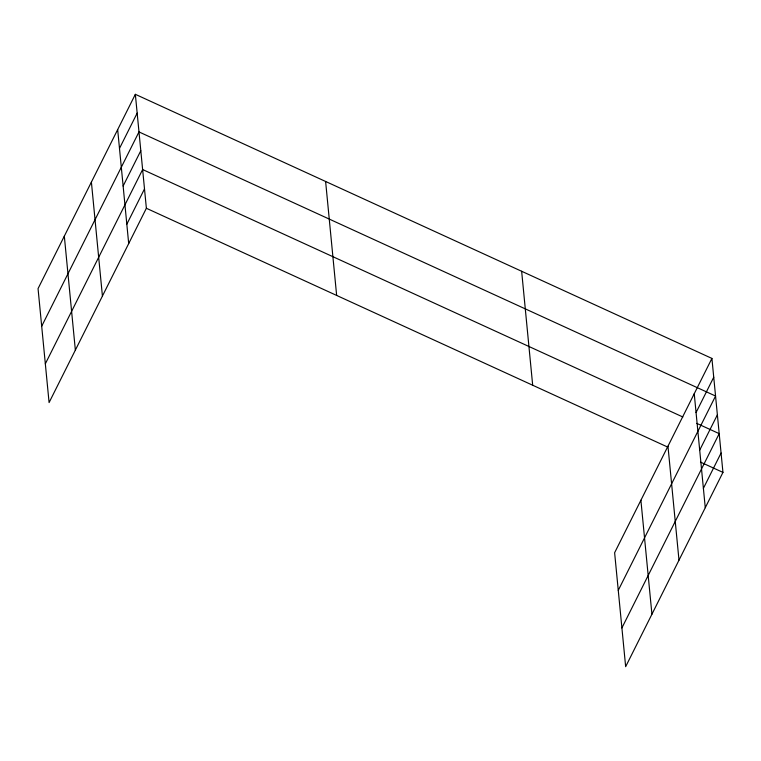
<?xml version="1.0" encoding="UTF-8"?>
<svg xmlns="http://www.w3.org/2000/svg" width="761" height="761" viewBox="0 0 761 761"><rect width="100%" height="100%" fill="white"/><g stroke="black" fill="none" stroke-linecap="round" stroke-linejoin="round"><path stroke-width="1.14" d="M135.344 94.316L38.05 288.609L49.085 402.579L146.378 208.276L135.344 94.316L711.915 358.421L722.95 472.391L625.656 666.684L614.622 552.724L711.915 358.421M119.487 148.424L137.17 113.113M41.693 326.222L138.987 131.919L715.559 396.034L618.265 590.336M123.13 186.026L140.804 150.726M45.327 363.825L142.63 169.532L682.855 416.99M126.821 224.21L144.504 188.899M696.058 412.538L713.742 377.228M699.701 450.141L717.376 414.84M621.899 627.939L719.202 433.646L696.753 423.363M703.392 488.324L721.076 453.014M146.378 208.276L667.368 446.926M700.5 462.108L722.95 472.391M694.241 393.732L705.266 507.692M667.968 446.193L678.993 560.163M640.895 500.253L651.93 614.222M521.646 271.268L532.681 385.228M325.613 181.47L336.647 295.43M117.67 129.617L128.695 243.577M91.396 182.088L102.421 296.048M64.324 236.138L75.358 350.108"/></g></svg>
